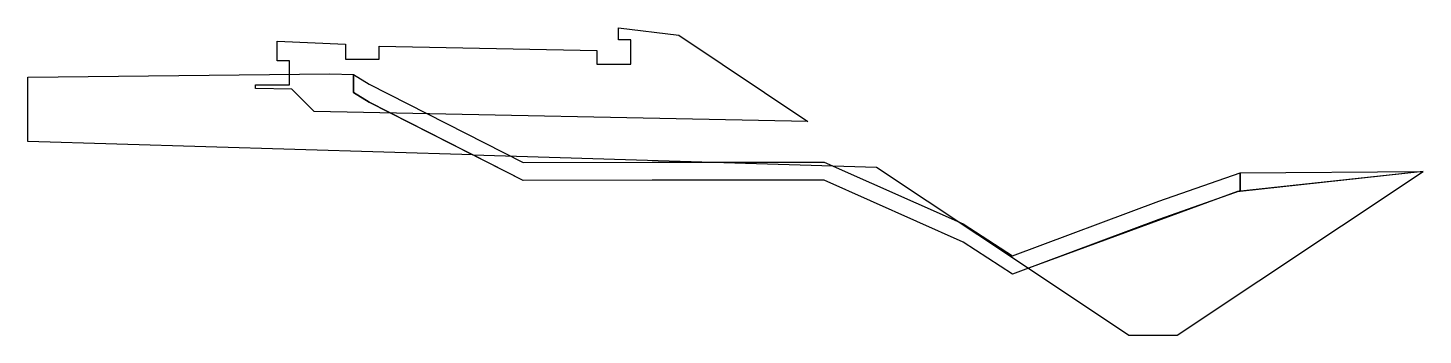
# Model space of a CAD drawing. Extents: x -717 to 1451, y -133302 to 233.
# Drawn here: x 456.29 to 467.83, y -131636.74 to -131634.2 of the extents above; entities that cross this region are included whole.
import ezdxf

# ---------------------------------------------------------------- set-up
doc = ezdxf.new("R2010")
doc.units = 0
for name, color, linetype, true_color in [('Объём_2563', 7, 'Continuous', 0xff8000), ('Объём_2570', 7, 'Continuous', 0x80ff00), ('Объём_2600', 7, 'Continuous', 0x808000)]:
    doc.layers.add(name, color=color, linetype=linetype, true_color=true_color)
doc.layers.add('Объём_2650', color=7, linetype='Continuous')

msp = doc.modelspace()

# ---------------------------------------------------------------- linework, layer by layer
at = {"color": 2}
msp.add_lwpolyline([(464.562, -131636.188), (465.393, -131636.742), (465.793, -131636.742), (467.826, -131635.387), (466.314, -131635.553), (466.292, -131635.555), (464.562, -131636.188)], dxfattribs=at)
at = {"layer": 'Объём_2563', "color": 250, "flags": 128}
msp.add_lwpolyline([(458.655, -131634.891), (458.471, -131634.707), (458.171, -131634.701), (458.171, -131634.671), (458.451, -131634.671), (458.451, -131634.471), (458.351, -131634.471), (458.351, -131634.309), (458.915, -131634.334), (458.915, -131634.458), (459.195, -131634.458), (459.195, -131634.35), (460.994, -131634.386), (460.994, -131634.499), (461.274, -131634.499), (461.274, -131634.299), (461.174, -131634.299), (461.174, -131634.199), (461.671, -131634.261), (462.738, -131634.973), (458.655, -131634.891), (458.655, -131634.891)], dxfattribs=at)
at = {"layer": 'Объём_2570', "flags": 128}
msp.add_lwpolyline([(466.314, -131635.548), (465.641, -131635.785), (464.43, -131636.237), (464.023, -131635.972), (462.873, -131635.46), (461.452, -131635.46), (460.385, -131635.463), (459.112, -131634.815), (458.982, -131634.735), (458.982, -131634.585), (459.112, -131634.665), (460.385, -131635.313), (461.452, -131635.31), (462.873, -131635.31), (464.023, -131635.822), (464.43, -131636.087), (465.641, -131635.635), (466.314, -131635.398), (466.314, -131635.548), (466.314, -131635.548)], dxfattribs=at)
at = {"layer": 'Объём_2600', "flags": 128}
msp.add_lwpolyline([(464.43, -131636.237), (464.023, -131635.972), (462.873, -131635.46), (461.452, -131635.46), (460.385, -131635.463), (459.969, -131635.251), (463.306, -131635.351), (464.562, -131636.188), (464.43, -131636.237), (464.43, -131636.237)], dxfattribs=at)
at = {"layer": 'Объём_2650', "color": 6, "flags": 128}
for points in [[(456.289, -131635.141), (456.289, -131634.606), (458.785, -131634.581), (458.982, -131634.585), (458.982, -131634.735), (459.112, -131634.815), (459.969, -131635.251), (456.289, -131635.141), (456.289, -131635.141)], [(467.826, -131635.387), (466.292, -131635.555), (466.314, -131635.548), (466.314, -131635.398), (467.826, -131635.387), (467.826, -131635.387)]]:
    msp.add_lwpolyline(points, dxfattribs=at)

doc.saveas('drawing.dxf')
